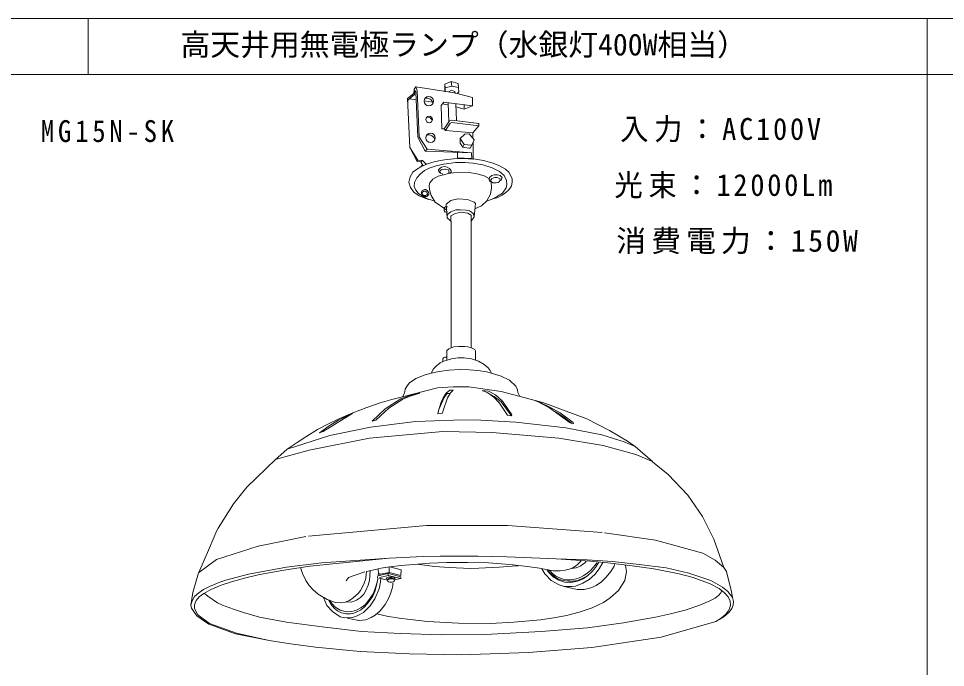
# Model space of a CAD drawing. Units: millimetres, scale not verified. Extents: x -1348 to 1152, y -2025 to -250.
# Drawn here: x -82 to 539, y -685 to -250 of the extents above; entities that cross this region are included whole.
import ezdxf
from ezdxf.enums import TextEntityAlignment as Align

# ---------------------------------------------------------------- set-up
doc = ezdxf.new("R2010")
doc.units = ezdxf.units.MM
doc.header["$LTSCALE"] = 5
doc.layers.add('0-0_絵', color=7, linetype='Continuous', lineweight=20)
doc.layers.add('0-2_枠', color=7, linetype='Continuous', lineweight=20)
doc.layers.add('0-1_文字', color=7, linetype='Continuous')
doc.styles.add('ＭＳ ゴシック', font='')
doc.styles.get('ＭＳ ゴシック').set_extended_font_data('MS Gothic')

msp = doc.modelspace()

# ---------------------------------------------------------------- linework, layer by layer
at = {"layer": '0-0_絵'}
for p, q in [((208.537, -295.053), (208.036, -291.978)), ((203.656, -293.777), (204.006, -296.155)), ((180.254, -303.49), (184.503, -304.154)), ((210.437, -298.561), (210.628, -299.9)), ((189.85, -304.99), (195.669, -305.899)), ((206.023, -306.279), (206.409, -319.05)), ((211.667, -317.977), (211.105, -307.056)), ((216.7, -310.467), (222.399, -308.161)), ((191.886, -337.238), (186.536, -329.026)), ((222.607, -326.454), (222.648, -330.121)), ((222.679, -332.815), (222.809, -344.305)), ((221.699, -339.772), (190.589, -338.763)), ((187.705, -345.91), (189.291, -348.491)), ((188.763, -347.632), (187.737, -349.155)), ((188.701, -344.861), (191.436, -347.575)), ((194.296, -371.4), (196.973, -372.248)), ((205.785, -380.962), (205.889, -380.823)), ((223.453, -382.789), (222.92, -380.797)), ((208.052, -385.502), (208.052, -470.577)), ((221.325, -470.523), (221.325, -385.502)), ((205.077, -472.89), (205.077, -478.77)), ((331.409, -536.813), (342.979, -546.794)), ((245.351, -610.742), (278.342, -612.129)), ((108.323, -621.894), (107.055, -617.954)), ((151.224, -620.616), (153.391, -620.091)), ((153.22, -620.13), (159.071, -618.758)), ((166.352, -621.242), (166.5, -617.469)), ((270.78, -622.172), (268.762, -618.717)), ((326.652, -616.332), (326.654, -616.313)), ((159.998, -622.268), (159.315, -621.586)), ((159.952, -625.127), (165.39, -626.348)), ((160.63, -627.387), (160.955, -625.401)), ((165.797, -623.166), (165.834, -621.945)), ((169.904, -626.052), (174.158, -625.164)), ((289.015, -630.71), (283.847, -630.573)), ((146.912, -674.248), (179.968, -675.88))]:
    msp.add_line(p, q, dxfattribs=at)
for points in [[(211.983, -300.07), (213.11, -298.802), (212.969, -296.267), (212.808, -293.308), (208.036, -291.978), (203.656, -293.777), (203.734, -298.47)], [(184.403, -295.542), (183.123, -297.035), (182.91, -299.914), (178.766, -303.258), (180.311, -336.218), (185.77, -344.664), (185.152, -345.488), (180.311, -336.218)], [(185.63, -329.38), (184.278, -299.127), (183.763, -297.995), (183.443, -298.315), (183.443, -300.767), (179.071, -304.5), (179.071, -307.973)], [(186.536, -329.026), (185.256, -298.101), (184.403, -295.542), (210.154, -299.566), (222.337, -302.752), (222.399, -308.161), (202.987, -305.877)], [(203.883, -298.849), (204.006, -296.155), (208.537, -295.053), (211.843, -295.788), (212.969, -296.267)], [(210.437, -298.561), (208.333, -297.796), (206.612, -298.561), (206.598, -298.989)], [(202.987, -305.877), (201.282, -308.054), (201.851, -323.581), (203.271, -323.675), (206.868, -318.374), (208.383, -317.806), (226.56, -320.172), (226.56, -321.782), (222.607, -326.454), (204.123, -324.811), (203.271, -323.675)], [(202.174, -306.915), (204.517, -307.281), (206.066, -307.686)], [(211.206, -309.031), (216.7, -310.467), (216.7, -307.49)], [(204.123, -324.811), (207.436, -319.888), (208.383, -319.415), (226.56, -321.782)], [(221.866, -343.597), (221.699, -339.772), (191.886, -337.238), (190.589, -338.763), (185.63, -329.38)], [(214.08, -330.063), (213.989, -333.259), (215.907, -336.09), (216.728, -334.264)], [(215.907, -336.09), (219.924, -336.729), (220.837, -336.638), (221.842, -334.629)], [(221.866, -343.597), (212.272, -343.204), (212.351, -339.508)], [(214.426, -343.651), (209.549, -343.73), (203.553, -344.45), (197.317, -345.649), (192.201, -347.248), (187.648, -349.193), (184.734, -350.997), (182.305, -352.732), (180.501, -355.785), (179.599, -359.462), (180.71, -363.07), (182.93, -366.054), (186.607, -368.725), (192.921, -371.188)], [(194.296, -371.4), (191.585, -370.432), (188.723, -368.947), (186.2, -367.065), (184.263, -364.902), (183.302, -362.285), (183.419, -359.726), (184.913, -356.456), (187.431, -353.759), (190.193, -351.523), (193.25, -350.043), (198.057, -348.593), (202.778, -347.413), (206.537, -346.837), (211.012, -346.335), (217.176, -346.198), (222.61, -346.609), (229.185, -347.796), (235.578, -349.805), (240.464, -352.408), (243.484, -354.96), (245.052, -358.225), (245.443, -360.968), (244.921, -363.319), (242.439, -366.846), (236.562, -370.503), (231.206, -372.462)], [(185.77, -344.664), (188.701, -344.861), (187.705, -345.91), (185.152, -345.488)], [(236.729, -370.399), (238.89, -369.873), (242.168, -368.274), (244.646, -366.436), (246.645, -364.597), (247.844, -362.998), (248.484, -361.879), (248.884, -359.48), (248.964, -357.322), (248.084, -355.163), (246.725, -352.765), (244.327, -350.766), (239.929, -348.208), (236.092, -346.689), (229.616, -345.01), (224.42, -344.13), (219.543, -343.81), (214.426, -343.651)], [(205.079, -378.178), (197.388, -372.923), (194.613, -368.412), (193.433, -364.374), (193.277, -361.361), (193.681, -359.932), (195.793, -357.385), (199.396, -355.397), (202.949, -354.455), (206.296, -353.568), (212.87, -352.808), (220.042, -352.862), (225.259, -353.949), (230.04, -355.307), (233.611, -357.139)], [(200.392, -350.243), (199.58, -351.25), (199.774, -352.322), (200.912, -353.427), (202.439, -354.077)], [(207.248, -353.46), (207.963, -352.647), (208.028, -351.77), (206.858, -350.178), (205.363, -349.43), (203.446, -349.041), (201.562, -349.495), (200.392, -350.243)], [(200.805, -353.243), (200.479, -352.578), (200.739, -351.693), (201.78, -351.016), (203.783, -350.799), (204.246, -350.759), (206.285, -351.179), (206.571, -352.63), (206.486, -353.086), (205.938, -353.551)], [(234.653, -359.05), (234.808, -359.333), (235.14, -363.19), (234.475, -367.579), (231.82, -371.995)], [(233.786, -356.344), (233.388, -357.994), (234.185, -358.905), (235.024, -359.165)], [(235.095, -359.19), (234.583, -358.393), (234.64, -357.994), (234.981, -357.482), (235.38, -357.084), (235.892, -356.742), (237.315, -356.344), (238.851, -356.401), (239.932, -356.742), (240.843, -357.255), (240.729, -358.336), (241.128, -358.393), (241.469, -358.108), (241.867, -357.368), (242.095, -356.344), (240.786, -355.035), (238.965, -354.58), (236.859, -354.523), (235.209, -355.035), (233.786, -356.344)], [(235.095, -359.19), (235.892, -359.816), (236.859, -359.929), (238.111, -359.986), (239.477, -359.645), (240.445, -358.905), (240.729, -358.45), (240.729, -358.336)], [(231.82, -371.995), (228.314, -375.342), (223.916, -377.404)], [(205.656, -379.4), (204.016, -379.527), (203.258, -378.391), (203.258, -376.75), (204.142, -375.993), (205.656, -375.993)], [(222.92, -380.797), (221.662, -379.613), (220.33, -378.725), (218.036, -378.207), (214.114, -377.985), (211.154, -378.059), (207.898, -379.317), (205.826, -380.871), (205.325, -381.974)], [(206.387, -471.16), (205.175, -472.32), (205.079, -472.89)], [(206.387, -471.16), (209.747, -469.983), (212.858, -469.63), (214.902, -469.596), (217.213, -469.701), (219.137, -469.901), (222.106, -470.745), (223.828, -471.727), (224.318, -472.514), (224.318, -478.832)], [(205.077, -477.284), (204.487, -476.907), (203.769, -476.823), (202.933, -477.294), (202.413, -478.03), (202.393, -479.796)], [(235.096, -487.551), (234.093, -485.824), (232.813, -484.048), (230.218, -481.702), (226.367, -479.498), (221.594, -477.976), (216.778, -477.224), (212.6, -477.209), (208.286, -477.892), (203.134, -479.478)], [(203.01, -479.528), (200.725, -480.698), (198.101, -482.697), (196.249, -484.737), (194.613, -487.459), (190.514, -488.62), (184.432, -491.179), (180.131, -494.08), (178.44, -495.988), (177.266, -498.294), (176.765, -500.99), (175.465, -503.33)], [(206.54, -485.514), (199.931, -486.401), (194.613, -487.459)], [(206.54, -485.514), (213.853, -485.169), (220.033, -485.253), (225.938, -485.709), (231.853, -486.551), (241.615, -489.561), (247.208, -492.309), (251.41, -496.294), (252.424, -498.663), (252.651, -500.58), (253.928, -502.785)], [(331.409, -536.813), (326.312, -533.239), (314.086, -525.955), (298.873, -518.214), (269.415, -507.154), (241.563, -499.788), (219.798, -496.601), (209.388, -496.612), (198.792, -497.492), (175.465, -503.33), (168.167, -505.207), (160.315, -507.512), (151.458, -510.54), (142.195, -514.108), (132.259, -518.325), (125.824, -521.479), (118.492, -525.42), (110.6, -530.16), (104.726, -533.949), (98.018, -538.574)], [(199.741, -511.806), (199.087, -514.9), (202.25, -514.448), (202.581, -512.68), (205.619, -504.044), (207.238, -501.155)], [(242.316, -506.304), (237.823, -502.115), (232.946, -499.697), (228.81, -499.247), (232.631, -500.778), (236.519, -503.561), (240.414, -507.59), (245.842, -515.687), (248.56, -516.205), (241.525, -506.751), (236.922, -503.22), (233.809, -501.513)], [(242.316, -506.304), (248.587, -515.415), (248.56, -516.205)], [(277.895, -513.49), (280.303, -514.911), (283.548, -517.138), (288.589, -521.09)], [(89.998, -545.578), (98.018, -538.574), (126.664, -529.308), (153.837, -523.68), (184.149, -519.995), (209.608, -518.979), (223.949, -518.898), (251.426, -520.483), (284.889, -524.242), (309.12, -528.921), (324.045, -533.687), (331.394, -536.807)], [(343.024, -546.874), (331.805, -542.129), (309.83, -536.167), (280.163, -531.178), (235.466, -527.259), (202.489, -526.615), (153.243, -531.177), (112.761, -539.203), (90.074, -545.511)], [(90.466, -545.135), (70.927, -563.9), (62.038, -575.125), (51.803, -591.404), (50.888, -593.101), (45.956, -604.61), (38.754, -621.19)], [(390.884, -617.943), (384.207, -598.86), (376.56, -583.737), (366.592, -569.274), (353.494, -555.4), (343.039, -546.9)], [(309.135, -594.452), (245.803, -589.77), (191.411, -589.8), (112.293, -596.799)], [(179.968, -675.88), (214.722, -676.374), (259.955, -674.985), (302.322, -671.51), (348.742, -664.489), (385.467, -654.194), (389.811, -651.656), (392.462, -649.668), (394.378, -647.757), (396.118, -645.297), (397.107, -643.179), (397.216, -640.682), (396.607, -638.015), (396.055, -634.123), (392.679, -620.591), (390.884, -617.943), (385.042, -612.925), (376.692, -608.335), (345.021, -599.589), (310.882, -594.635)], [(110.612, -597.048), (78.654, -603.524), (50.726, -612.533), (38.669, -621.495)], [(38.662, -621.519), (34.891, -634.699), (33.589, -643.233), (34.033, -645.163), (37.454, -650.368), (45.634, -655.913), (63.386, -662.263), (85.975, -666.723), (64.027, -661.816), (45.927, -655.458), (38.136, -649.661), (35.879, -645.302), (35.835, -642.912), (37.026, -640.031), (39.15, -637.649), (42.236, -635.207), (46.977, -632.573), (53.924, -629.779), (61.475, -627.184), (70.276, -624.786), (78.631, -622.814), (94.571, -619.88), (113.247, -616.961), (166.363, -611.516), (121.135, -614.841), (97.591, -617.645), (72.03, -622.269), (56.978, -626.376), (52.907, -627.779), (45.903, -630.717), (41.966, -632.7), (38.885, -634.883), (36.034, -637.381), (34.419, -640.171), (33.589, -643.233)], [(245.351, -610.742), (226.051, -610.338), (200.604, -610.347), (189.47, -610.549), (166.363, -611.516)], [(166.858, -617.438), (174.331, -616.629), (182.908, -615.813), (193.402, -614.859), (205.025, -614.503), (218.913, -614.427), (233.126, -614.841), (247.302, -615.948), (259.231, -617.246), (267.194, -618.405), (276.369, -620.065), (281.174, -620.207), (284.363, -619.713), (287.224, -618.92), (289.51, -617.999), (291.313, -616.901), (292.98, -615.598), (295.222, -613.363)], [(389.89, -631.01), (382.018, -626.543), (367.294, -621.653), (352.162, -618.165), (334.076, -615.759), (316.117, -613.823), (299.199, -612.654), (278.342, -612.129), (301.317, -613.68), (313.102, -614.749), (329.393, -616.653), (343.889, -618.664), (360.929, -622.134), (370.187, -624.534), (381.697, -628.821), (387.73, -631.951)], [(305.567, -614.688), (304.462, -616.285), (302.95, -618.152), (301.471, -619.82), (299.232, -621.765), (296.909, -623.347), (294.967, -624.365), (292.615, -625.191), (289.781, -625.851), (287.526, -626.074)], [(289.015, -630.71), (291.385, -630.417), (296.338, -628.458), (300.608, -625.871), (304.22, -622.61), (307.181, -618.858), (309.688, -614.471)], [(296.171, -615.835), (297.55, -614.653), (298.424, -613.713)], [(307.068, -614.202), (306.512, -615.07), (304.776, -617.827), (302.478, -620.658), (299.702, -623.235)], [(108.323, -621.894), (110.475, -626.551), (112.908, -630.051), (115.386, -632.834), (118.787, -635.764), (124.987, -639.304), (130.55, -641.298), (134.436, -641.577), (136.929, -641.176), (139.847, -639.979), (142.373, -638.321), (145.627, -635.296), (147.176, -633.308), (148.84, -630.357), (149.703, -628.443), (150.705, -625.248), (151.084, -622.242), (151.2, -620.646)], [(159.106, -618.757), (159.161, -619.61), (159.311, -621.509), (159.13, -623.261), (158.715, -624.082), (158.799, -625.673), (158.466, -627.737), (157.57, -631.401), (156.75, -634.01), (155.389, -637.004), (153.995, -639.341), (151.747, -642.295), (149.375, -644.717), (147.161, -646.436), (144.423, -647.783), (142.788, -648.437), (140.52, -648.9), (137.72, -648.976), (134.503, -648.226), (131.733, -646.895), (129.241, -644.839), (127.254, -642.451), (125.946, -639.968), (125.954, -639.987), (125.962, -640.007)], [(150.09, -620.876), (143.619, -622.953), (139.165, -624.63), (137.581, -626.8)], [(137.678, -641.001), (141.191, -641.158), (144.493, -639.853), (147.18, -637.937), (149.378, -635.673), (150.869, -633.379), (152.432, -629.8), (153.161, -626.617), (153.397, -623.558), (153.647, -620.032)], [(324.831, -616.431), (325.454, -620.537), (324.41, -626.573), (320.1, -633.205), (314.695, -638.256), (310.176, -641.246), (302.495, -644.89), (293.89, -647.811), (285.28, -650.016), (276.75, -651.714), (267.87, -653.053), (249.937, -654.647), (234.12, -655.372), (212.834, -655.237), (192.197, -654.023), (180.432, -652.837), (173.16, -651.945), (164.845, -650.511), (158.211, -648.922)], [(159.998, -622.268), (160.728, -622.278), (166.352, -621.242), (174.306, -623.351), (174.417, -619.503), (166.833, -617.432), (159.516, -618.657)], [(185.151, -615.661), (196.804, -617.196), (206.758, -617.961), (220.922, -618.455), (226.653, -618.32), (240.262, -617.647), (248.908, -617.034), (252.869, -616.759)], [(270.78, -622.172), (275.048, -626.657), (280.47, -629.571), (283.847, -630.573), (292.488, -632.739), (297.084, -632.644), (301.65, -631.464), (305.184, -629.899), (308.781, -627.463), (311.999, -624.337), (315.023, -620.517), (317.19, -616.899), (317.756, -615.256)], [(272.845, -619.628), (274.258, -621.397), (276.801, -623.7), (279.263, -625.354), (282.574, -626.648), (286.713, -627.141), (289.848, -627.022), (293.008, -626.485), (296.261, -625.09), (298.164, -624.084), (299.702, -623.235), (296.504, -625.428), (292.613, -627.107), (288.248, -627.963), (283.885, -627.734), (280.226, -626.454), (276.437, -624.038), (273.891, -621.601), (272.195, -619.477)], [(287.526, -626.074), (285.495, -626.085), (283.007, -625.687), (280.184, -624.662), (277.923, -623.444), (276.02, -621.96), (273.91, -619.775)], [(296.171, -615.835), (295.037, -616.689), (293.442, -617.521), (291.856, -618.013), (290.327, -618.396), (288.508, -618.518)], [(160.63, -627.387), (159.657, -632.254), (156.926, -638.823), (153.655, -643.59), (149.167, -648.07), (145.083, -650.316), (141.81, -651.465), (136.395, -651.688), (133.541, -651.031), (128.407, -647.486), (124.682, -643.324), (122.44, -638.029)], [(159.952, -625.127), (160.173, -624.535), (165.797, -623.166), (174.158, -625.164), (174.158, -624.128), (165.908, -621.982), (165.501, -621.908), (159.064, -623.388)], [(165.463, -626.154), (165.324, -625.957), (165.363, -625.685), (164.858, -625.416), (164.731, -625.212), (164.745, -624.87), (165.756, -624.45), (167.279, -624.296), (168.268, -624.295), (169.43, -624.396), (170.452, -624.875), (170.133, -625.064), (169.858, -625.132), (169.877, -625.355), (169.869, -625.541), (169.067, -625.145), (168.107, -625.07), (166.967, -625.103), (166.202, -625.223), (165.766, -625.396), (165.363, -625.685)], [(165.463, -626.154), (165.353, -626.654), (165.524, -627.148), (166.056, -627.557), (166.827, -627.778), (168.463, -627.756), (169.248, -627.444), (169.834, -626.997), (170.013, -626.67), (170.023, -626.195), (169.834, -625.994), (169.963, -625.845), (169.869, -625.541)], [(169.834, -625.994), (169.516, -625.81), (168.886, -625.586), (168.204, -625.507), (167.181, -625.534), (166.347, -625.631), (165.859, -625.825), (165.463, -626.154)], [(42.467, -635.132), (44.871, -637.125), (51.354, -641.555), (54.794, -643.112), (62.015, -645.734), (68.683, -648.027), (79.54, -651.212), (97.56, -654.588), (121.494, -657.674), (147.818, -660.699), (173.945, -662.209), (201.618, -662.963), (230.817, -662.893), (268.398, -660.897), (299.352, -658.349), (323.454, -654.978), (344.944, -651.259), (355.078, -649.044), (364.877, -646.412), (374.611, -643.176), (381.491, -640.255), (385.027, -638.343), (387.302, -636.729), (388.861, -634.823), (389.468, -633.346), (389.464, -633.357)], [(126.454, -639.83), (127.255, -641.149), (130.037, -644.15), (133.523, -646.42), (137.808, -647.512), (141.317, -647.38), (144.574, -646.519), (147.37, -644.966), (150.474, -642.628), (153.819, -638.481), (155.631, -635.506), (156.941, -632.614), (158.466, -627.737)], [(157.126, -649.891), (160.462, -646.911), (163.841, -642.659), (166.141, -638.252), (167.501, -634.794), (168.58, -631.083), (168.801, -629.716), (168.913, -628.282)], [(387.73, -631.951), (391.288, -634.807), (393.711, -637.641)], [(389.89, -631.01), (393.532, -634.05), (396.607, -638.015)], [(393.711, -637.641), (395.118, -640.477), (395.181, -643.244), (394.59, -645.693), (393.804, -647.194), (391.951, -649.338), (389.292, -651.584), (386.621, -653.411), (385.467, -654.194)], [(146.206, -653.482), (146.147, -653.487), (146.087, -653.492), (146.053, -653.495), (138.397, -651.798)], [(157.126, -649.891), (154.427, -651.451), (150.758, -652.885), (146.266, -653.476)], [(146.912, -674.248), (116.965, -671.312), (98.728, -668.871), (85.975, -666.723)]]:
    msp.add_lwpolyline(points, dxfattribs=at)
for points in [[(223.485, -331.068), (220.016, -327.142), (217.185, -327.233), (214.08, -330.063), (216.728, -334.264), (221.111, -334.72), (221.842, -334.629)], [(192.062, -365.167), (193.043, -366.561), (193.065, -367.803), (191.643, -369.071), (190.377, -369.034), (188.664, -368.103), (188.105, -367.023), (188.119, -365.929), (188.62, -365.123), (190.036, -364.36), (190.973, -364.404)], [(191.804, -366.27), (190.562, -365.511), (189.733, -365.511), (188.704, -366.208), (188.535, -366.886), (188.535, -367.394), (189.156, -368.128), (189.733, -368.479), (190.838, -368.479), (191.804, -367.996), (192.08, -367.237)], [(224.221, -373.85), (223.453, -382.789), (221.383, -385.502), (221.383, -381.517), (219.115, -380.32), (214.728, -379.62), (210.723, -380.383), (207.864, -382.026), (207.864, -385.502), (205.44, -383.476), (204.721, -374.125), (207.773, -371.755), (212.578, -370.523), (218.861, -371.015), (223.378, -372.805)], [(175.665, -505.077), (166.127, -511.054), (157.45, -519.013), (155.061, -519.637), (163.806, -511.484), (174.35, -504.834), (179.724, -502.732), (187.032, -501.063), (180.435, -502.998)], [(201.359, -506.961), (199.741, -511.806), (203.246, -503.859), (205.375, -501.202), (207.238, -501.155), (207.538, -500.766), (209.427, -498.994), (207.044, -498.86), (204.589, -500.893), (202.649, -504.03)], [(263.484, -505.71), (266.272, -506.831), (269.25, -508.279), (273.902, -510.899), (287.839, -520.839), (289.683, -521.438), (290.031, -521.334), (289.865, -520.672), (281.117, -514.098), (274.221, -510.282), (267.742, -507.247)], [(142.028, -514.296), (122.087, -526.681), (119.797, -527.554), (126.192, -522.836), (132.562, -519)]]:
    msp.add_lwpolyline(points, close=True, dxfattribs=at)
for centre, radius in [((193.008, -305.115), 3.161), ((193.278, -317.344), 2.212), ((194.218, -329.776), 3.161)]:
    msp.add_circle(centre, radius, dxfattribs=at)
for centre, radius in [((191.704, -307.308), 4.207), ((192.365, -318.879), 2.945), ((192.915, -331.969), 4.207)]:
    msp.add_arc(centre, radius, 10.74783, 107.78117, dxfattribs=at)
at = {"layer": '0-2_枠'}
for p, q in [((-35.445, -249.712), (-35.445, -287.212)), ((527.055, -249.712), (527.055, -2024.712)), ((-1347.945, -287.212), (1152.055, -287.212))]:
    msp.add_line(p, q, dxfattribs=at)
msp.add_lwpolyline([(1152.055, -2024.712), (1152.055, -249.712), (-1347.945, -249.712)], dxfattribs=at)

# ---------------------------------------------------------------- texts
at = {"layer": '0-1_文字', "style": 'ＭＳ ゴシック'}
msp.add_text('高天井用無電極ランプ（水銀灯400W相当）', height=14.66, dxfattribs=at).set_placement((26.513, -278.892), align=Align.BOTTOM_LEFT)
at = {"layer": '0-1_文字', "char_height": 14.66, "attachment_point": 7, "style": 'ＭＳ ゴシック'}
for s, insert in [('\\T1.2;\\W0.95;入力：AC100V', (321.291, -332.771)), ('\\T1.28;\\W0.9;MG15N-SK', (-67.085, -332.771)), ('\\T1.2;\\W0.95;光束：12000Lm', (317.447, -370.271)), ('\\T1.17;消費電力：150W', (318.729, -407.771))]:
    msp.add_mtext(s, dxfattribs=dict(at, insert=insert))

doc.saveas('drawing.dxf')
